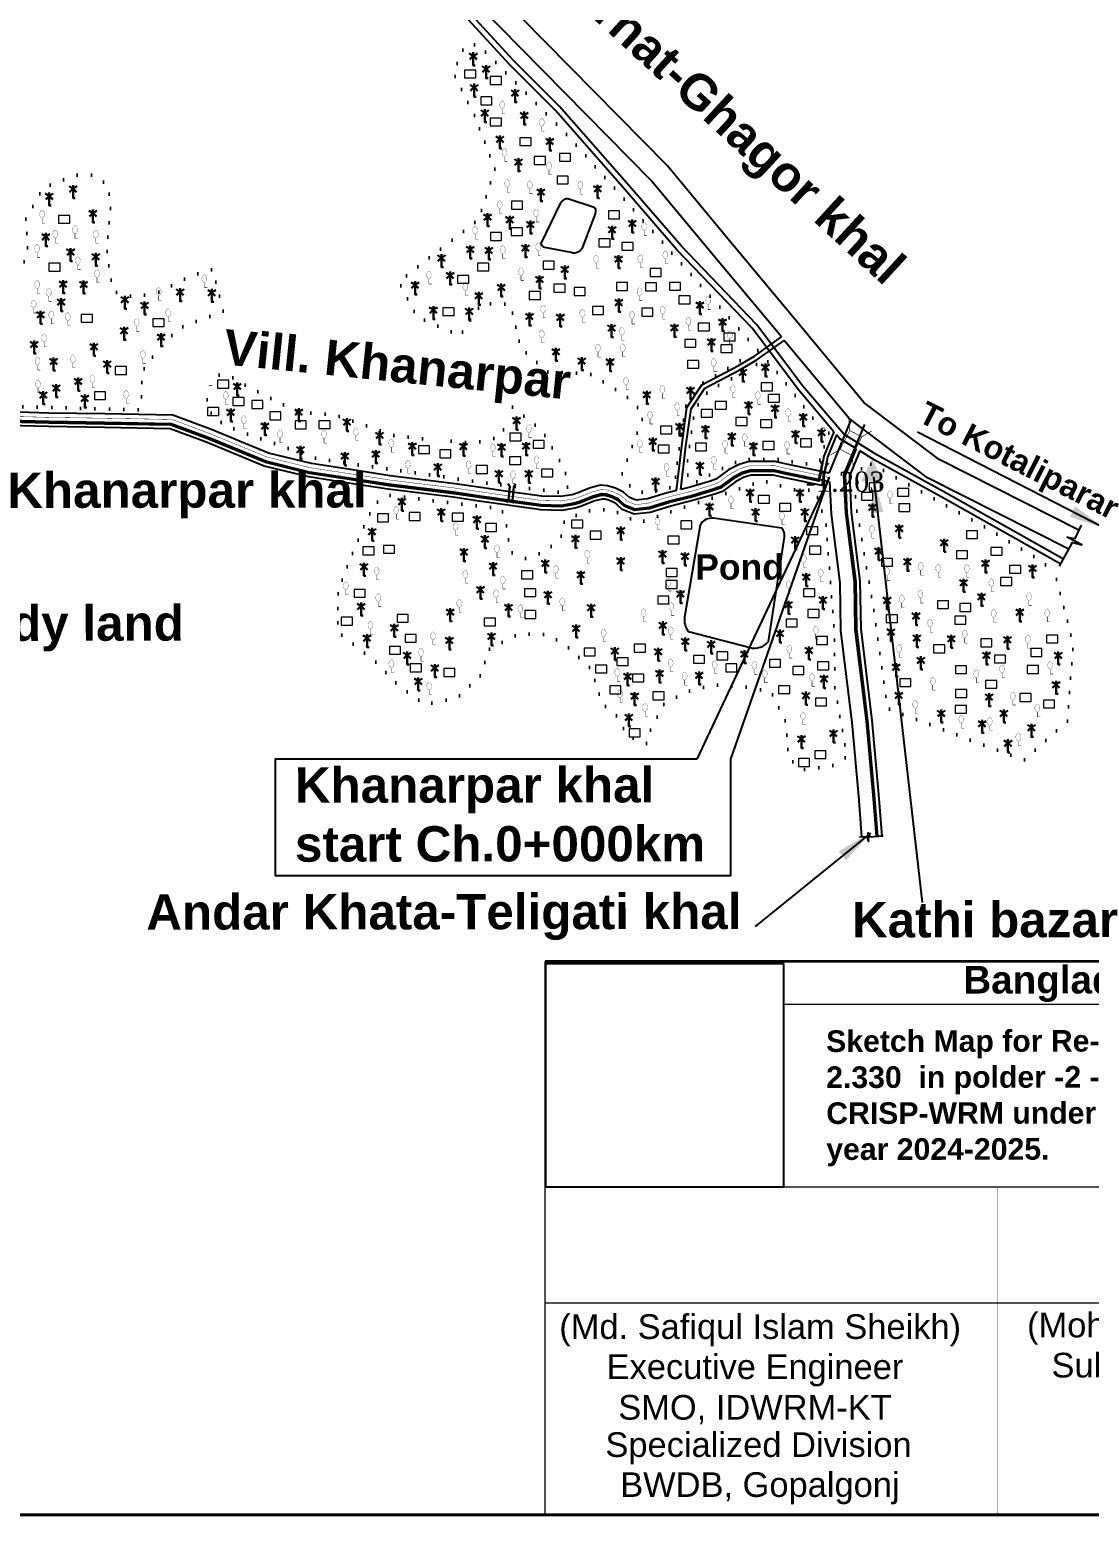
# Model space of a CAD drawing. Header units: millimetres. Extents: x 103 to 32834, y -100302 to -48.
# Drawn here: x 30281 to 31753, y -100302 to -98237 of the extents above; entities that cross this region are included whole.
import ezdxf
from ezdxf.enums import TextEntityAlignment as Align

# ---------------------------------------------------------------- set-up
doc = ezdxf.new("R2010")
doc.units = ezdxf.units.MM
doc.header["$MEASUREMENT"] = 0
for name, pattern in [('ACAD_ISO02W100', [15, 12, -3]), ('CENTERX2', [4, 2.5, -0.5, 0.5, -0.5]), ('DOT2', [0.125, 0, -0.125]), ('PHANTOM2', [1.25, 0.625, -0.125, 0.125, -0.125, 0.125, -0.125])]:
    doc.linetypes.add(name, pattern=pattern)
for name, color, linetype, lineweight in [('Bazar', 97, 'Continuous', 15), ('Bridge or Culvert', 7, 'Continuous', 25), ('Existing Str', 7, 'PHANTOM2', 35), ('existing-profile', 5, 'ACAD_ISO02W100', 25), ('FRAM', 7, 'Continuous', 50), ('HOUSE', 144, 'Continuous', 18), ('OUTLINE', 7, 'Continuous', 15), ('PL', 7, 'Continuous', 15), ('PUCCA ROAD', 1, 'Continuous', 30)]:
    doc.layers.add(name, color=color, linetype=linetype, lineweight=lineweight)
for name, color, linetype in [('boundary', 7, 'Continuous'), ('Home Stead', 151, 'Continuous'), ('Khal', 4, 'Continuous'), ('TEXT', 5, 'Continuous'), ('Trees', 77, 'Continuous')]:
    doc.layers.add(name, color=color, linetype=linetype)
doc.styles.add('AR', font='arial.ttf', dxfattribs={"height": 450})
doc.styles.add('b', font='times.ttf')
doc.styles.get("Standard").update_dxf_attribs({"font": 'arial.ttf'})
doc.styles.add('sum', font='arialbd.ttf')
doc.dimstyles.get("Standard").update_dxf_attribs({"dimtxt": 0.18, "dimasz": 0.18, "dimexe": 0.18, "dimexo": 0.0625, "dimgap": 0.09, "dimtad": 0, "dimtih": 1, "dimtoh": 1, "dimdec": 4, "dimzin": 0, "dimdsep": 46, "dimtxsty": 'Standard', "dimblk": 'DATUMBLANK', "dimcen": 0.09, "dimadec": 0, "dimazin": 0, "dimtfac": 1, "dimtdec": 4, "dimtofl": 0, "dimtmove": 0, "dimatfit": 3, "dimfxl": 1, "dimtolj": 1, "dimtzin": 0, "dimarcsym": 0})
picture_1 = doc.add_image_def('image1.png', size_in_pixel=(204, 192))

# ---------------------------------------------------------------- blocks, each defined once
blk = doc.blocks.new('A$C3E516E70')
at = {"layer": 'Existing Str', "linetype": 'Continuous', "const_width": 1.25}
for points in [[(0.3, 51.6), (19.6, 39.6), (61.5, 39.6), (80.8, 51.6)], [(19.6, 12.6), (19.6, 39.6)], [(61.5, 12.6), (61.5, 39.6)], [(0.3, 0.5), (19.6, 12.6), (61.5, 12.6), (80.8, 0.5)]]:
    blk.add_lwpolyline(points, dxfattribs=at)
blk = doc.blocks.new('A$C7FEE66E4')
at = {"layer": 'Trees', "linetype": 'Continuous', "const_width": 0.000142}
blk.add_lwpolyline([(0, 0.00001, 0.606435), (0, 0.00493, 0.606435)], format="xyb", close=True, dxfattribs=at)
at = {"layer": 'Trees', "linetype": 'Continuous', "const_width": 0.000252}
for points in [[(0, 0.00001), (0, -0.00287)], [(0, -0.00287), (0.00172, -0.00287)]]:
    blk.add_lwpolyline(points, dxfattribs=at)
blk = doc.blocks.new('A$C01DB3217')
at = {"layer": 'Trees', "color": 1, "lineweight": 30}
blk.add_lwpolyline([(0, 0.0028), (0, -0.0071), (0.0015, -0.0071)], dxfattribs=at)
for centre, start, end in [((-0.012, -0.0154), 41.2491, 62.6782), ((0.012, -0.0154), 117.3218, 138.7509)]:
    blk.add_arc(centre, 0.0195, start, end, dxfattribs=at)
blk = doc.blocks.new('A$C3B865840')
at = {"layer": 'Bridge or Culvert', "color": 7, "linetype": 'Continuous', "lineweight": 30}
for points in [[(0, 43.6), (13.8, 33.1), (91.3, 33.3), (105, 44.2)], [(0.2, 0), (13.9, 10.6), (91.4, 10.9), (105.2, 0.2)]]:
    blk.add_lwpolyline(points, dxfattribs=at)
blk = doc.blocks.new('_DatumBlank')
at = {"color": 0, "linetype": 'ByBlock', "lineweight": -2}
for p, q in [((0, 0.577), (-1, 0)), ((0, -0.577), (0, 0.577)), ((-1, 0), (0, -0.577))]:
    blk.add_line(p, q, dxfattribs=at)

msp = doc.modelspace()

# ---------------------------------------------------------------- hatches: boundary and pattern name
at = {"layer": 'Bazar'}
msp.add_hatch(color=256, dxfattribs=at).paths.add_polyline_path([(31451.2, -98833.4), (31435.7, -98864), (31466.7, -98864)])

# ---------------------------------------------------------------- linework, layer by layer
at = {"layer": 'boundary', "color": 0, "const_width": 4.28}
msp.add_lwpolyline([(28148.8, -96961.5), (32831.6, -96961.5), (32831.6, -100299.5), (28148.8, -100299.5), (28148.8, -96961.5)], dxfattribs=at)
at = {"layer": 'FRAM', "linetype": 'Continuous', "const_width": 4.1}
msp.add_lwpolyline([(30996.8, -99530.8), (32831.6, -99530.8), (32831.6, -99530.8)], dxfattribs=at)
at = {"layer": 'Home Stead', "color": 7, "linetype": 'DOT2', "lineweight": 50, "ltscale": 159.474072, "flags": 128}
for points in [[(31292.4, -98682.3), (31204, -98581.8), (31028.8, -98384.4), (30903.7, -98257), (30885.1, -98259.9), (30869.4, -98296.9), (30900.1, -98358.4), (30927.4, -98430.5), (30904.9, -98500.3), (30794, -98586.9), (30819.1, -98635.7), (30879.2, -98662.1), (30908.9, -98617.2), (30949.2, -98618.5), (30963, -98678.6), (31000, -98712.2), (31059.4, -98714.9), (31093.1, -98735.3), (31118.9, -98753.1), (31134, -98772.3), (31104.1, -98853.8), (31118.1, -98875.2), (31139.8, -98881.4), (31163.3, -98873.4), (31176, -98872.6), (31184.4, -98811.4), (31192, -98760.3), (31213, -98729.7)], [(31391.1, -98797), (31378.5, -98834.8), (31371.4, -98840.1), (31350.8, -98839.7), (31326.2, -98833.8), (31270.2, -98834), (31246.2, -98844.9), (31207, -98865.4), (31196.2, -98863.9), (31194, -98841.8), (31201.4, -98788.4), (31204.9, -98764.2), (31223.8, -98738.5), (31263.8, -98717.3), (31291.8, -98701), (31302.6, -98693.9), (31321.3, -98715.2), (31369.4, -98777.2)]]:
    msp.add_lwpolyline(points, close=True, dxfattribs=at)
for points in [[(30550.2, -98628), (30489.8, -98651), (30462.7, -98676.8), (30437.6, -98711.4), (30436.9, -98744.6), (30434, -98764.9), (30240.3, -98759.9), (30172.3, -98748.3), (30080, -98730.9), (30034.1, -98722.2), (30001.2, -98704.1), (29963.5, -98691.1), (29920, -98672.2), (29913.7, -98644.2), (29930.9, -98635.4), (29967.7, -98642.5), (29995.8, -98653.4), (30020.5, -98649.2), (30025.1, -98627.9), (30037.7, -98573.9), (30045.7, -98560), (30072, -98553.3), (30123.2, -98547.5), (30165, -98549.2), (30180.1, -98562.1), (30183.5, -98586), (30174.7, -98625.4), (30168.8, -98653.4), (30177.6, -98681.5), (30194.4, -98705.7), (30213.2, -98691.1), (30225, -98671.8), (30254.7, -98605.3), (30278.8, -98546.9), (30276.2, -98499.5), (30299.9, -98456.4), (30345.1, -98439), (30371.4, -98439), (30390.9, -98453.8), (30393.6, -98485.9), (30388.3, -98539.5), (30393, -98580), (30399.4, -98601.1), (30426.7, -98608.5), (30460.4, -98601.6), (30505.2, -98579), (30535.6, -98569.8), (30550.2, -98628)], [(30952, -98761), (30992.9, -98793.9), (31018.8, -98837.8), (31029.9, -98863.4), (31026.9, -98880.4), (30908.7, -98865.6), (30681.7, -98833), (30567, -98792.5), (30536.5, -98776.7), (30526.8, -98754.7), (30532.5, -98731.2), (30541.7, -98716.6), (30556.3, -98716.3), (30588.1, -98734.9), (30653.3, -98767.8), (30706.1, -98772.1), (30788.1, -98801), (30846.7, -98807.1), (30898.5, -98810.9), (30934.1, -98802.9), (30942.1, -98787.2), (30952, -98761)], [(31707.1, -99000.4), (31730.4, -99090), (31722.3, -99197.4), (31662.3, -99251.2), (31587, -99223.4), (31472.3, -99179.5), (31453.5, -99042.5), (31427.5, -98890.4), (31432.8, -98855.9), (31439.9, -98837.1), (31453.6, -98841.8), (31608.2, -98927.9), (31688.9, -98976.5), (31707.1, -99000.4)], [(31399.5, -99151.1), (31416.3, -99246.8), (31395.2, -99259.8), (31353.8, -99264.6), (31335, -99248.8), (31331.1, -99198.3), (31310.9, -99156.4), (31278.7, -99150.2), (31231, -99146.8), (31191.1, -99157.4), (31161.7, -99174.2), (31138.6, -99219.4), (31137.7, -99228.5), (31111.7, -99217.5), (31096.8, -99190.1), (31075.6, -99172.3), (31061.6, -99125.2), (31025.6, -99091.9), (31000.2, -99076.8), (30959.7, -99076.2), (30917.9, -99098.5), (30908.3, -99133), (30875, -99165), (30830.2, -99174.1), (30792.7, -99146.9), (30761.3, -99114.9), (30709.1, -99073.1), (30709.7, -99016.2), (30725.5, -98973.9), (30743.6, -98931), (30759.9, -98895.4), (30780.6, -98883.7), (30936.6, -98902.5), (30942.7, -98918.7), (30948.1, -98961.9), (30970.4, -98971.4), (31000.3, -98960.3), (31020, -98939.5), (31023.7, -98918.7), (31053.6, -98905.4), (31088.9, -98902.8), (31127.4, -98921.9), (31178.4, -98904.2), (31260.6, -98876.9), (31300.3, -98863.3), (31348.7, -98877.3), (31372.2, -98876.1), (31387.1, -98924.4), (31398.7, -99075), (31399.5, -99151.1)]]:
    msp.add_lwpolyline(points, dxfattribs=at)
at = {"layer": 'HOUSE'}
for points in [[(30885.3, -98303.8), (30900.8, -98303.8), (30900.8, -98292.9), (30885.3, -98292.9), (30885.3, -98303.8)], [(30921, -98312.9), (30936.6, -98312.9), (30936.6, -98302), (30921, -98302), (30921, -98312.9)], [(30907.7, -98341), (30923.2, -98341), (30923.2, -98330.1), (30907.7, -98330.1), (30907.7, -98341)], [(30921, -98370.5), (30936.6, -98370.5), (30936.6, -98359.7), (30921, -98359.7), (30921, -98370.5)], [(30962.1, -98397.7), (30977.6, -98397.7), (30977.6, -98386.8), (30962.1, -98386.8), (30962.1, -98397.7)], [(30982.1, -98423.9), (30997.6, -98423.9), (30997.6, -98413), (30982.1, -98413), (30982.1, -98423.9)], [(31016.9, -98419.6), (31032.4, -98419.6), (31032.4, -98408.7), (31016.9, -98408.7), (31016.9, -98419.6)], [(31013.6, -98451.1), (31029.1, -98451.1), (31029.1, -98440.2), (31013.6, -98440.2), (31013.6, -98451.1)], [(30950.4, -98485.9), (30965.9, -98485.9), (30965.9, -98475.1), (30950.4, -98475.1), (30950.4, -98485.9)], [(30321.5, -98505.6), (30337, -98505.6), (30337, -98494.7), (30321.5, -98494.7), (30321.5, -98505.6)], [(31084.9, -98499.5), (31100.4, -98499.5), (31100.4, -98488.6), (31084.9, -98488.6), (31084.9, -98499.5)], [(30921.1, -98529.5), (30936.7, -98529.5), (30936.7, -98518.7), (30921.1, -98518.7), (30921.1, -98529.5)], [(30950, -98522.7), (30965.5, -98522.7), (30965.5, -98511.9), (30950, -98511.9), (30950, -98522.7)], [(31071.7, -98538.4), (31087.2, -98538.4), (31087.2, -98527.5), (31071.7, -98527.5), (31071.7, -98538.4)], [(31103.8, -98543.1), (31119.4, -98543.1), (31119.4, -98532.3), (31103.8, -98532.3), (31103.8, -98543.1)], [(30308, -98572), (30323.6, -98572), (30323.6, -98561.2), (30308, -98561.2), (30308, -98572)], [(30903.4, -98571.9), (30918.9, -98571.9), (30918.9, -98561), (30903.4, -98561), (30903.4, -98571.9)], [(30994.2, -98569.3), (31009.7, -98569.3), (31009.7, -98558.4), (30994.2, -98558.4), (30994.2, -98569.3)], [(31142.8, -98579.5), (31158.3, -98579.5), (31158.3, -98568.6), (31142.8, -98568.6), (31142.8, -98579.5)], [(30875.6, -98589.1), (30891.1, -98589.1), (30891.1, -98578.2), (30875.6, -98578.2), (30875.6, -98589.1)], [(31009.2, -98601.2), (31024.7, -98601.2), (31024.7, -98590.4), (31009.2, -98590.4), (31009.2, -98601.2)], [(31096.1, -98598.9), (31111.6, -98598.9), (31111.6, -98588), (31096.1, -98588), (31096.1, -98598.9)], [(31136.4, -98599.5), (31151.9, -98599.5), (31151.9, -98588.6), (31136.4, -98588.6), (31136.4, -98599.5)], [(31169.6, -98598.8), (31185.1, -98598.8), (31185.1, -98587.9), (31169.6, -98587.9), (31169.6, -98598.8)], [(30975, -98611.4), (30990.5, -98611.4), (30990.5, -98600.6), (30975, -98600.6), (30975, -98611.4)], [(31037.3, -98605.8), (31052.8, -98605.8), (31052.8, -98594.9), (31037.3, -98594.9), (31037.3, -98605.8)], [(31182.8, -98617.4), (31198.3, -98617.4), (31198.3, -98606.5), (31182.8, -98606.5), (31182.8, -98617.4)], [(30855.1, -98633.8), (30870.6, -98633.8), (30870.6, -98623), (30855.1, -98623), (30855.1, -98633.8)], [(31062.7, -98632.3), (31078.2, -98632.3), (31078.2, -98621.5), (31062.7, -98621.5), (31062.7, -98632.3)], [(31131.3, -98634.6), (31146.8, -98634.6), (31146.8, -98623.8), (31131.3, -98623.8), (31131.3, -98634.6)], [(30353, -98643.2), (30368.6, -98643.2), (30368.6, -98632.3), (30353, -98632.3), (30353, -98643.2)], [(30452.4, -98649.2), (30467.9, -98649.2), (30467.9, -98638.3), (30452.4, -98638.3), (30452.4, -98649.2)], [(31209.8, -98655.3), (31225.4, -98655.3), (31225.4, -98644.4), (31209.8, -98644.4), (31209.8, -98655.3)], [(31190.9, -98678), (31206.4, -98678), (31206.4, -98667.1), (31190.9, -98667.1), (31190.9, -98678)], [(31245.4, -98669.2), (31260.9, -98669.2), (31260.9, -98658.3), (31245.4, -98658.3), (31245.4, -98669.2)], [(31241.3, -98685.4), (31256.9, -98685.4), (31256.9, -98674.5), (31241.3, -98674.5), (31241.3, -98685.4)], [(30400, -98715.6), (30415.6, -98715.6), (30415.6, -98704.8), (30400, -98704.8), (30400, -98715.6)], [(31194.9, -98707), (31210.5, -98707), (31210.5, -98696.2), (31194.9, -98696.2), (31194.9, -98707)], [(30542.4, -98734.5), (30557.9, -98734.5), (30557.9, -98723.7), (30542.4, -98723.7), (30542.4, -98734.5)], [(31297.2, -98738.3), (31312.7, -98738.3), (31312.7, -98727.4), (31297.2, -98727.4), (31297.2, -98738.3)], [(30371.2, -98750.5), (30386.7, -98750.5), (30386.7, -98739.6), (30371.2, -98739.6), (30371.2, -98750.5)], [(30563.6, -98758.6), (30579.1, -98758.6), (30579.1, -98747.8), (30563.6, -98747.8), (30563.6, -98758.6)], [(30589.7, -98762.9), (30605.2, -98762.9), (30605.2, -98752), (30589.7, -98752), (30589.7, -98762.9)], [(31233.2, -98764), (31248.8, -98764), (31248.8, -98753.2), (31233.2, -98753.2), (31233.2, -98764)], [(31307, -98754.2), (31322.6, -98754.2), (31322.6, -98743.3), (31307, -98743.3), (31307, -98754.2)], [(30528.4, -98772.6), (30543.9, -98772.6), (30543.9, -98761.8), (30528.4, -98761.8), (30528.4, -98772.6)], [(30614.8, -98778.5), (30630.3, -98778.5), (30630.3, -98767.6), (30614.8, -98767.6), (30614.8, -98778.5)], [(31213.9, -98775.2), (31229.5, -98775.2), (31229.5, -98764.3), (31213.9, -98764.3), (31213.9, -98775.2)], [(31262, -98786.4), (31277.5, -98786.4), (31277.5, -98775.5), (31262, -98775.5), (31262, -98786.4)], [(30650, -98791.2), (30665.5, -98791.2), (30665.5, -98780.3), (30650, -98780.3), (30650, -98791.2)], [(30682.9, -98790.9), (30698.4, -98790.9), (30698.4, -98780), (30682.9, -98780), (30682.9, -98790.9)], [(31157.4, -98798.2), (31172.9, -98798.2), (31172.9, -98787.3), (31157.4, -98787.3), (31157.4, -98798.2)], [(31296.2, -98789.4), (31311.7, -98789.4), (31311.7, -98778.5), (31296.2, -98778.5), (31296.2, -98789.4)], [(30821.2, -98825.5), (30836.7, -98825.5), (30836.7, -98814.6), (30821.2, -98814.6), (30821.2, -98825.5)], [(30948.1, -98808.1), (30963.7, -98808.1), (30963.7, -98797.3), (30948.1, -98797.3), (30948.1, -98808.1)], [(30980.4, -98818.2), (30995.9, -98818.2), (30995.9, -98807.4), (30980.4, -98807.4), (30980.4, -98818.2)], [(31154, -98824.6), (31169.5, -98824.6), (31169.5, -98813.7), (31154, -98813.7), (31154, -98824.6)], [(31205.8, -98821.9), (31221.3, -98821.9), (31221.3, -98811), (31205.8, -98811), (31205.8, -98821.9)], [(31299.6, -98819.8), (31315.1, -98819.8), (31315.1, -98809), (31299.6, -98809), (31299.6, -98819.8)], [(31351.7, -98816.1), (31367.2, -98816.1), (31367.2, -98805.3), (31351.7, -98805.3), (31351.7, -98816.1)], [(30850.9, -98831.4), (30866.4, -98831.4), (30866.4, -98820.5), (30850.9, -98820.5), (30850.9, -98831.4)], [(30947.8, -98840.7), (30963.3, -98840.7), (30963.3, -98829.9), (30947.8, -98829.9), (30947.8, -98840.7)], [(30901.4, -98853.2), (30916.9, -98853.2), (30916.9, -98842.3), (30901.4, -98842.3), (30901.4, -98853.2)], [(30992.2, -98858), (31007.7, -98858), (31007.7, -98847.1), (30992.2, -98847.1), (30992.2, -98858)], [(31436.4, -98890.5), (31452, -98890.5), (31452, -98879.6), (31436.4, -98879.6), (31436.4, -98890.5)], [(31447.1, -98877.2), (31462.7, -98877.2), (31462.7, -98866.4), (31447.1, -98866.4), (31447.1, -98877.2)], [(31486.6, -98884.9), (31502.1, -98884.9), (31502.1, -98874), (31486.6, -98874), (31486.6, -98884.9)], [(31293, -98894.6), (31308.6, -98894.6), (31308.6, -98883.7), (31293, -98883.7), (31293, -98894.6)], [(31322.7, -98905.6), (31338.2, -98905.6), (31338.2, -98894.8), (31322.7, -98894.8), (31322.7, -98905.6)], [(31488.2, -98906.1), (31503.7, -98906.1), (31503.7, -98895.2), (31488.2, -98895.2), (31488.2, -98906.1)], [(30764.2, -98920.3), (30779.7, -98920.3), (30779.7, -98909.4), (30764.2, -98909.4), (30764.2, -98920.3)], [(30808.3, -98918.3), (30823.8, -98918.3), (30823.8, -98907.5), (30808.3, -98907.5), (30808.3, -98918.3)], [(30868.2, -98919.3), (30883.7, -98919.3), (30883.7, -98908.5), (30868.2, -98908.5), (30868.2, -98919.3)], [(31033.9, -98928.9), (31049.4, -98928.9), (31049.4, -98918), (31033.9, -98918), (31033.9, -98928.9)], [(31185.5, -98930), (31201, -98930), (31201, -98919.1), (31185.5, -98919.1), (31185.5, -98930)], [(30914.3, -98933.7), (30929.8, -98933.7), (30929.8, -98922.8), (30914.3, -98922.8), (30914.3, -98933.7)], [(31059.5, -98944.3), (31075.1, -98944.3), (31075.1, -98933.4), (31059.5, -98933.4), (31059.5, -98944.3)], [(31167.6, -98951), (31183.1, -98951), (31183.1, -98940.1), (31167.6, -98940.1), (31167.6, -98951)], [(31360.2, -98938.2), (31375.7, -98938.2), (31375.7, -98927.3), (31360.2, -98927.3), (31360.2, -98938.2)], [(31582, -98943.7), (31597.6, -98943.7), (31597.6, -98932.8), (31582, -98932.8), (31582, -98943.7)], [(30744.1, -98966), (30759.7, -98966), (30759.7, -98955.1), (30744.1, -98955.1), (30744.1, -98966)], [(30772.5, -98964), (30788.1, -98964), (30788.1, -98953.1), (30772.5, -98953.1), (30772.5, -98964)], [(31364.4, -98965.3), (31380, -98965.3), (31380, -98954.4), (31364.4, -98954.4), (31364.4, -98965.3)], [(31568.2, -98971.3), (31583.7, -98971.3), (31583.7, -98960.5), (31568.2, -98960.5), (31568.2, -98971.3)], [(31616.2, -98966.7), (31631.8, -98966.7), (31631.8, -98955.9), (31616.2, -98955.9), (31616.2, -98966.7)], [(31464, -98982.1), (31479.6, -98982.1), (31479.6, -98971.2), (31464, -98971.2), (31464, -98982.1)], [(31642, -98991.8), (31657.5, -98991.8), (31657.5, -98981), (31642, -98981), (31642, -98991.8)], [(30964.5, -98999.4), (30980.1, -98999.4), (30980.1, -98988.6), (30964.5, -98988.6), (30964.5, -98999.4)], [(31164.7, -99012.9), (31180.3, -99012.9), (31180.3, -99002), (31164.7, -99002), (31164.7, -99012.9)], [(31165.1, -98996.1), (31180.6, -98996.1), (31180.6, -98985.3), (31165.1, -98985.3), (31165.1, -98996.1)], [(31629.5, -99008.6), (31645, -99008.6), (31645, -98997.8), (31629.5, -98997.8), (31629.5, -99008.6)], [(30731.8, -99025.1), (30747.3, -99025.1), (30747.3, -99014.2), (30731.8, -99014.2), (30731.8, -99025.1)], [(30968.5, -99024.2), (30984, -99024.2), (30984, -99013.4), (30968.5, -99013.4), (30968.5, -99024.2)], [(31153.4, -99034.5), (31169, -99034.5), (31169, -99023.7), (31153.4, -99023.7), (31153.4, -99034.5)], [(31355.9, -99024.3), (31371.4, -99024.3), (31371.4, -99013.5), (31355.9, -99013.5), (31355.9, -99024.3)], [(30968.9, -99054.6), (30984.4, -99054.6), (30984.4, -99043.7), (30968.9, -99043.7), (30968.9, -99054.6)], [(31361.9, -99053.1), (31377.5, -99053.1), (31377.5, -99042.3), (31361.9, -99042.3), (31361.9, -99053.1)], [(31541.7, -99040.7), (31557.2, -99040.7), (31557.2, -99029.9), (31541.7, -99029.9), (31541.7, -99040.7)], [(31572.9, -99044.7), (31588.4, -99044.7), (31588.4, -99033.8), (31572.9, -99033.8), (31572.9, -99044.7)], [(30714, -99063.8), (30729.5, -99063.8), (30729.5, -99052.9), (30714, -99052.9), (30714, -99063.8)], [(30791.5, -99059.7), (30807, -99059.7), (30807, -99048.9), (30791.5, -99048.9), (30791.5, -99059.7)], [(30912.6, -99065), (30928.2, -99065), (30928.2, -99054.2), (30912.6, -99054.2), (30912.6, -99065)], [(31331.7, -99066.3), (31347.2, -99066.3), (31347.2, -99055.4), (31331.7, -99055.4), (31331.7, -99066.3)], [(31470.7, -99060.3), (31486.3, -99060.3), (31486.3, -99049.4), (31470.7, -99049.4), (31470.7, -99060.3)], [(31565.8, -99062.4), (31581.4, -99062.4), (31581.4, -99051.6), (31565.8, -99051.6), (31565.8, -99062.4)], [(30802.7, -99087.6), (30818.2, -99087.6), (30818.2, -99076.7), (30802.7, -99076.7), (30802.7, -99087.6)], [(31373.7, -99090.6), (31389.2, -99090.6), (31389.2, -99079.8), (31373.7, -99079.8), (31373.7, -99090.6)], [(31602, -99094), (31617.6, -99094), (31617.6, -99083.1), (31602, -99083.1), (31602, -99094)], [(31693.5, -99088.6), (31709, -99088.6), (31709, -99077.7), (31693.5, -99077.7), (31693.5, -99088.6)], [(30780.9, -99104.3), (30796.4, -99104.3), (30796.4, -99093.4), (30780.9, -99093.4), (30780.9, -99104.3)], [(31051.2, -99106.7), (31066.7, -99106.7), (31066.7, -99095.9), (31051.2, -99095.9), (31051.2, -99106.7)], [(31120.9, -99101.3), (31136.4, -99101.3), (31136.4, -99090.5), (31120.9, -99090.5), (31120.9, -99101.3)], [(31203.1, -99116.9), (31218.6, -99116.9), (31218.6, -99106), (31203.1, -99106), (31203.1, -99116.9)], [(31235.5, -99111.9), (31251, -99111.9), (31251, -99101), (31235.5, -99101), (31235.5, -99111.9)], [(31536.5, -99102.2), (31552, -99102.2), (31552, -99091.3), (31536.5, -99091.3), (31536.5, -99102.2)], [(31620.9, -99116.3), (31636.4, -99116.3), (31636.4, -99105.5), (31620.9, -99105.5), (31620.9, -99116.3)], [(31671.4, -99107.2), (31686.9, -99107.2), (31686.9, -99096.3), (31671.4, -99096.3), (31671.4, -99107.2)], [(30809.9, -99128.7), (30825.4, -99128.7), (30825.4, -99117.8), (30809.9, -99117.8), (30809.9, -99128.7)], [(30856.4, -99135), (30871.9, -99135), (30871.9, -99124.1), (30856.4, -99124.1), (30856.4, -99135)], [(31067, -99130.2), (31082.6, -99130.2), (31082.6, -99119.4), (31067, -99119.4), (31067, -99130.2)], [(31096.8, -99120), (31112.3, -99120), (31112.3, -99109.2), (31096.8, -99109.2), (31096.8, -99120)], [(31248, -99128.6), (31263.5, -99128.6), (31263.5, -99117.8), (31248, -99117.8), (31248, -99128.6)], [(31308.5, -99122.2), (31324, -99122.2), (31324, -99111.4), (31308.5, -99111.4), (31308.5, -99122.2)], [(31340.9, -99132.2), (31356.4, -99132.2), (31356.4, -99121.3), (31340.9, -99121.3), (31340.9, -99132.2)], [(31375.5, -99125.9), (31391, -99125.9), (31391, -99115), (31375.5, -99115), (31375.5, -99125.9)], [(31566.7, -99131.2), (31582.2, -99131.2), (31582.2, -99120.4), (31566.7, -99120.4), (31566.7, -99131.2)], [(31666.5, -99131), (31682, -99131), (31682, -99120.1), (31666.5, -99120.1), (31666.5, -99131)], [(31118.6, -99142.7), (31134.1, -99142.7), (31134.1, -99131.8), (31118.6, -99131.8), (31118.6, -99142.7)], [(31321.3, -99158.9), (31336.8, -99158.9), (31336.8, -99148), (31321.3, -99148), (31321.3, -99158.9)], [(31489.4, -99149.3), (31504.9, -99149.3), (31504.9, -99138.5), (31489.4, -99138.5), (31489.4, -99149.3)], [(31608.7, -99151.5), (31624.2, -99151.5), (31624.2, -99140.6), (31608.7, -99140.6), (31608.7, -99151.5)], [(31086.9, -99159.1), (31102.4, -99159.1), (31102.4, -99148.2), (31086.9, -99148.2), (31086.9, -99159.1)], [(31146.7, -99167.6), (31162.2, -99167.6), (31162.2, -99156.7), (31146.7, -99156.7), (31146.7, -99167.6)], [(31372.3, -99176), (31387.8, -99176), (31387.8, -99165.2), (31372.3, -99165.2), (31372.3, -99176)], [(31567.1, -99164.3), (31582.6, -99164.3), (31582.6, -99153.4), (31567.1, -99153.4), (31567.1, -99164.3)], [(31656.4, -99169.8), (31671.9, -99169.8), (31671.9, -99158.9), (31656.4, -99158.9), (31656.4, -99169.8)], [(31688.9, -99178.9), (31704.4, -99178.9), (31704.4, -99168), (31688.9, -99168), (31688.9, -99178.9)], [(31566.5, -99186.3), (31582, -99186.3), (31582, -99175.4), (31566.5, -99175.4), (31566.5, -99186.3)], [(31113.8, -99218.8), (31129.3, -99218.8), (31129.3, -99208), (31113.8, -99208), (31113.8, -99218.8)], [(31348.8, -99260), (31364.3, -99260), (31364.3, -99249.2), (31348.8, -99249.2), (31348.8, -99260)], [(31371.6, -99249.3), (31387.1, -99249.3), (31387.1, -99238.5), (31371.6, -99238.5), (31371.6, -99249.3)]]:
    msp.add_lwpolyline(points, dxfattribs=at)
at = {"layer": 'Khal', "lineweight": 25, "ltscale": 0.1}
for points in [[(31738.4, -98932.1), (31544.1, -98833.9), (31439.6, -98754.6), (31350.4, -98646.8), (31244.5, -98519.5), (31166.4, -98425.6), (30896.5, -98151.4), (30774.7, -98023.7), (30673.5, -97956), (30490.8, -97842.3), (30376.2, -97771.1), (30239.6, -97739.5), (29973, -97773.7), (29698.6, -97853.6), (29427.6, -97960.2), (29199.2, -98046.8), (29038, -98142.1), (28941.7, -98177.2), (28741.7, -98188.8), (28557.2, -98181), (28371, -98139.4), (28330.6, -98115.3)], [(31325.4, -98663.6), (31221.4, -98538.7), (31144.1, -98445.7), (30874.9, -98172.3), (30755.2, -98046.8), (30657.2, -97981.2), (30474.9, -97867.8), (30364.6, -97799.2), (30238.1, -97769.9), (29979.2, -97803.2), (29708.3, -97882), (29438.4, -97988.2), (29212.2, -98074), (29050.9, -98169.4), (28947.8, -98206.9), (28741.9, -98218.9), (28553.3, -98210.9), (28359.7, -98167.7), (28315.8, -98141.3)], [(31179.3, -98877), (31186.7, -98814.6), (31193.9, -98761.4), (31214.6, -98730.3), (31265.4, -98703.4), (31288, -98690.4), (31325.4, -98663.6)], [(31185.6, -98875.4), (31192.6, -98815.3), (31199.7, -98763.6), (31218.7, -98734.8), (31268.3, -98708.7), (31291.2, -98695.4), (31329.2, -98668.3)], [(31724.1, -98958.5), (31528.1, -98859.5), (31418.7, -98776.4), (31329.2, -98668.3)], [(31422, -98777.7), (31391.3, -98851.7), (31391.3, -98852.6)], [(31440.5, -98785.4), (31411.5, -98855.2), (31414.1, -98907.8), (31426.4, -99003.5), (31427.3, -99069.7), (31442.8, -99197.1), (31452.2, -99299.6), (31456.6, -99357.2)], [(31392, -98865), (31394.2, -98909.6), (31406.4, -99004.9), (31407.3, -99071.1), (31422.9, -99199.2), (31432.3, -99301.2), (31436.6, -99357.8)], [(31711.5, -98982), (31729.3, -98949), (31742.2, -98952.5), (31722.2, -98941.7), (31733.2, -98943.4), (31741.7, -98925.1)], [(31433.5, -99357.9), (31443.9, -99357.6), (31446.1, -99364.3), (31445.8, -99352.4), (31447.8, -99357.8), (31466.6, -99356.7)]]:
    msp.add_lwpolyline(points, dxfattribs=at)
for points in [[(31066.6, -98492.8), (31049, -98539.1, -0.395298), (31033.3, -98546.5), (30996.9, -98539.4, -0.323234), (30991.5, -98533.6), (31018.5, -98478.3, -0.146904), (31024.2, -98472.2, -0.156287), (31028.6, -98471.2), (31064, -98482.9, -0.367841), (31067.1, -98488.3), (31066.6, -98492.8)], [(31212.4, -98924.9), (31190.8, -99052.9, 0.222693), (31196.3, -99072.8), (31281.6, -99095.1, 0.293319), (31307.1, -99086.8), (31329.4, -98941.5, 0.226879), (31325.7, -98929.2), (31230.7, -98915.5, 0.320232), (31212.4, -98924.9, 1.639013)]]:
    msp.add_lwpolyline(points, format="xyb", dxfattribs=at)
at = {"layer": 'Khal', "color": 7, "linetype": 'CENTERX2', "lineweight": 30, "ltscale": 5, "const_width": 0.577}
msp.add_lwpolyline([(31391.7, -98858.8), (31355.4, -98851), (31330.9, -98846), (31315.9, -98842.4), (31281.1, -98842.6), (31268.7, -98846.2), (31254.8, -98853.4), (31237.1, -98866.5), (31228.7, -98869.4), (31200.1, -98877.9), (31168, -98886), (31140.3, -98894.4), (31122.5, -98896.6), (31111.2, -98891.9), (31102.5, -98884), (31092.6, -98879.1), (31082.8, -98876.1), (31074.7, -98875.6), (31062.1, -98879), (31042.1, -98886.9), (31035.9, -98888.7), (31018.9, -98891.4), (30992.2, -98890.8), (30950.6, -98885), (30907.2, -98878.7), (30871.3, -98873.4), (30781.1, -98862.3), (30726, -98853.6), (30671.3, -98845.3), (30611.2, -98830.5), (30532.7, -98798.3), (30479, -98778.2), (30385.6, -98776.5), (30307.9, -98775.3), (30252, -98773.8)], dxfattribs=at)
at = {"layer": 'Khal', "color": 3, "linetype": 'Continuous'}
for points in [[(31179.3, -98877), (31166.4, -98880.2), (31139.1, -98888.5), (31123.4, -98890.5), (31114.4, -98886.8), (31106, -98879), (31094.9, -98873.5), (31083.8, -98870.2), (31074.1, -98869.6), (31060.2, -98873.3), (31040.1, -98881.2), (31034.6, -98882.8), (31018.5, -98885.4), (30992.6, -98884.9), (30951.4, -98879), (30908, -98872.8), (30872.1, -98867.4), (30781.9, -98856.3), (30726.9, -98847.7), (30672.5, -98839.4), (30613.1, -98824.8), (30534.9, -98792.7), (30480.1, -98772.3), (30385.7, -98770.5), (30308.1, -98769.3), (30252.5, -98767.8)], [(31392, -98865), (31354.2, -98856.9), (31329.6, -98851.9), (31315.2, -98848.4), (31282, -98848.6), (31270.9, -98851.8), (31258, -98858.5), (31239.9, -98871.9), (31230.5, -98875.1), (31201.7, -98883.7), (31169.6, -98891.8), (31141.6, -98900.3), (31121.7, -98902.8), (31107.9, -98897.1), (31099.1, -98889), (31090.4, -98884.7), (31081.7, -98882.1), (31075.4, -98881.7), (31064, -98884.7), (31044, -98892.6), (31037.3, -98894.6), (31019.3, -98897.5), (30991.7, -98896.8), (30949.7, -98890.9), (30906.3, -98884.7), (30870.5, -98879.3), (30780.3, -98868.2), (30725.1, -98859.6), (30670.1, -98851.2), (30609.4, -98836.2), (30530.6, -98803.9), (30477.9, -98784.2), (30385.5, -98782.5), (30307.8, -98781.2), (30251.5, -98779.8)], [(31391.3, -98852.6), (31356.6, -98845.2), (31332.2, -98840.1), (31316.6, -98836.4), (31280.2, -98836.6), (31266.4, -98840.7), (31251.6, -98848.3), (31234.2, -98861.1), (31226.9, -98863.7), (31198.5, -98872.1), (31185.6, -98875.4)]]:
    msp.add_lwpolyline(points, dxfattribs=at)
at = {"layer": 'Khal', "color": 7, "lineweight": 25, "ltscale": 0.1}
msp.add_lwpolyline([(31207.6, -99250), (30622.4, -99250), (30622.4, -99411.7), (31254.8, -99411.7), (31254.8, -99250), (31391.7, -98858.8)], close=True, dxfattribs=at)
at = {"layer": 'PL'}
for p, q in [((30996.7, -99530.8), (30996.7, -100299.5)), ((32831.6, -99590.8), (31328.1, -99590.8)), ((32832.7, -99844.7), (30997.9, -99844.7)), ((32831.6, -100005.5), (30996.8, -100005.5))]:
    msp.add_line(p, q, dxfattribs=at)
at = {"layer": 'PL', "const_width": 0.459}
msp.add_lwpolyline([(31624.8, -99844.7), (31624.8, -100299.1)], dxfattribs=at)
at = {"layer": 'PUCCA ROAD', "lineweight": 25}
for points in [[(31716.8, -98972.1), (31555.1, -98881.2), (31457.9, -98827.2), (31411.7, -98798.8), (31355.1, -98732), (31290.6, -98646.3), (31186, -98537.1), (31114, -98453.7), (31017.2, -98343.5), (30953.2, -98279.5), (30859, -98176.5), (30763.5, -98083), (30683.8, -98022.5), (30541.5, -97944.1), (30435.2, -97868.6), (30364.1, -97818.4), (30282.5, -97787.7), (30193.2, -97784.4)], [(31398.1, -98795.2), (31348.8, -98737), (31284.5, -98651.5), (31180.1, -98542.5), (31108, -98459), (31011.3, -98349), (30947.5, -98285), (30853.3, -98182.1), (30758.3, -98089.1), (30679.4, -98029.2), (30537.3, -97950.9), (30430.5, -97875.1), (30360.3, -97825.5), (30280.9, -97795.6)], [(31401.8, -98799.5), (31389.1, -98830.4), (31381.5, -98869.9), (31352.7, -98863.8), (31328.1, -98858.7), (31314.4, -98855.4), (31283, -98855.6), (31273.5, -98858.4), (31261.7, -98864.5), (31243.2, -98878.2), (31232.7, -98881.8), (31203.5, -98890.5), (31171.5, -98898.5), (31143.1, -98907.2), (31120.8, -98909.9), (31104.1, -98903.1), (31095.1, -98894.8), (31087.8, -98891.2), (31080.5, -98889), (31076.1, -98888.7), (31066.2, -98891.4), (31046.3, -98899.3), (31038.8, -98901.4), (31019.8, -98904.5), (30991.1, -98903.8), (30948.7, -98897.8), (30905.3, -98891.6), (30869.5, -98886.2), (30779.3, -98875.1), (30724, -98866.5), (30668.8, -98858.1), (30607.2, -98842.9), (30528, -98810.4), (30476.5, -98791.2), (30385.3, -98789.5), (30307.7, -98788.2), (30250.9, -98786.8)], [(31398.1, -98795.2), (31384.3, -98829), (31377.6, -98863.9), (31353.7, -98858.9), (31329.2, -98853.8), (31315, -98850.4), (31282.3, -98850.6), (31271.7, -98853.7), (31259, -98860.2), (31240.8, -98873.7), (31231.1, -98877), (31202.2, -98885.6), (31170.2, -98893.7), (31142, -98902.3), (31121.4, -98904.8), (31106.8, -98898.8), (31098, -98890.7), (31089.7, -98886.6), (31081.4, -98884.1), (31075.6, -98883.7), (31064.6, -98886.7), (31044.7, -98894.5), (31037.7, -98896.5), (31019.4, -98899.5), (30991.5, -98898.8), (30949.5, -98892.9), (30906, -98886.6), (30870.2, -98881.3), (30780, -98870.2), (30724.8, -98861.5), (30669.8, -98853.2), (30608.8, -98838.1), (30529.8, -98805.7), (30477.5, -98786.2), (30385.4, -98784.5), (30307.8, -98783.2), (30251.3, -98781.8)], [(31428.8, -98818.7), (31406.4, -98805), (31401.8, -98799.5)], [(31428.8, -98818.7), (31413.5, -98855.5), (31416.1, -98907.7), (31428.4, -99003.4), (31429.3, -99069.6), (31444.8, -99196.9), (31454.2, -99299.4), (31458.6, -99357.1)], [(31434, -98821.9), (31419.6, -98856.6), (31422.1, -98907.1), (31434.3, -99002.9), (31435.3, -99069.2), (31450.7, -99196.2), (31460.2, -99298.9), (31464.6, -99356.8)], [(31713, -98979.2), (31551.2, -98888.2), (31453.9, -98834.1), (31434, -98821.9)]]:
    msp.add_lwpolyline(points, dxfattribs=at)

# ---------------------------------------------------------------- block references
at = {"layer": 'Khal', "lineweight": 25, "ltscale": 0.1}
for name, p, xscale, yscale, zscale, rotation in [('A$C3E516E70', (31425.1, -98844.6), 0.6999999999986354, 0.7000000000007276, 0.7, 62.79949801991464), ('A$C3B865840', (31384.9, -98864.7), 0.2499999999970924, 0.2499999999999994, 0.25, 77.62848789466918), ('A$C3B865840', (30954.3, -98894.5), 0.2499999999970745, 0.25, 0.25, 85.0976736035552)]:
    msp.add_blockref(name, p, dxfattribs=dict(at, xscale=xscale, yscale=yscale, zscale=zscale, rotation=rotation))
at = {"layer": 'Trees', "ltscale": 0.1, "xscale": 1832.773990799546, "yscale": 1832.773990799544, "zscale": 1832.773990799536}
for p in [(30897.4, -98273.4), (30915.1, -98291.2), (30898.5, -98316.9), (30955.4, -98324.5), (30913.3, -98352.3), (30968.1, -98355.6), (30934.4, -98388.7), (31003.5, -98391.8), (30960, -98420.4), (30308.6, -98468), (30341.6, -98457.8), (30991.2, -98462.2), (31070, -98457.6), (30369.1, -98491.8), (30917.1, -98496.9), (30947.9, -98500.5), (30976.7, -98507.1), (31118.1, -98505.7), (30303.7, -98524.3), (31090.1, -98514.3), (30338.3, -98545.4), (30373.2, -98551.9), (30853.1, -98553.6), (30893.2, -98541.8), (30918.8, -98542.9), (30969.8, -98539.8), (31024.3, -98569.4), (31099, -98555.2), (30327.7, -98589.9), (30356.3, -98590.4), (30816.5, -98591.4), (30865.2, -98577.9), (30936.1, -98594.6), (30989.4, -98583.5), (30325.1, -98614.7), (30413.5, -98611.4), (30490.2, -98600.9), (30534.2, -98602), (30905, -98606.1), (31099.3, -98615.5), (30296.5, -98632.3), (30440.9, -98619.3), (30841.9, -98626), (30891.7, -98627.7), (30975.3, -98634.9), (31018.2, -98636.1), (31212, -98619.1), (30412.4, -98654.6), (31089.4, -98650.9), (31176.6, -98650.6), (31243.5, -98642.7), (30287.5, -98673.7), (30370.6, -98676.7), (30463.9, -98663.6), (31227.9, -98670.4), (30314.6, -98697.3), (31012, -98683.9), (31048, -98696.8), (31087.2, -98698), (30389, -98700.8), (31271.6, -98712.5), (31302.9, -98705.5), (30318.3, -98734.3), (30348.8, -98725.2), (30569.6, -98732.1), (31198.9, -98737.4), (30300.3, -98744), (30357.8, -98748.6), (31138.3, -98743.7), (31279.6, -98757.8), (30560.5, -98768), (30655.1, -98767.7), (30721.9, -98781.4), (30957.5, -98779.4), (31316.3, -98762.6), (31355.5, -98774.7), (30608.1, -98787.2), (30767.2, -98799.8), (31183.9, -98787.8), (31219.6, -98791.3), (31256.3, -98801.5), (31344.7, -98798), (31381, -98796.1), (30657.4, -98819.9), (30812.7, -98814.9), (30883.6, -98815.5), (30936.7, -98816.4), (30970.6, -98814.9), (31146.6, -98808.5), (31286.3, -98814.9), (30719, -98828.9), (30761.9, -98826), (31212, -98842), (30848, -98843.8), (30932.9, -98853.1), (30974.4, -98853.1), (31150.4, -98864), (31281.6, -98879.5), (31350.8, -98879.8), (30798.3, -98892), (31225.4, -98899), (31451.5, -98900.2), (30852.8, -98906.4), (30902.5, -98916.9), (31289.3, -98906.4), (31357.6, -98906.4), (30756.8, -98933.7), (30913.5, -98943.9), (31039.2, -98943.7), (31102, -98932.2), (31344.2, -98945.2), (31488.7, -98929.4), (30884.4, -98962.1), (31160.1, -98964.7), (31460.1, -98960.6), (31551.2, -98948.9), (30745.4, -98982.3), (30924.9, -98981.6), (30997.3, -98977.8), (31102, -98974.5), (31191.3, -98968.1), (31500.1, -98975.5), (31608.4, -98977.8), (31674, -98984.9), (31046.5, -98993.7), (31359.7, -98996.9), (31578.1, -99004.7), (30907.2, -99014.2), (31001, -99021.3), (31184.9, -99020.2), (31382.9, -99028.6), (31471.8, -99029.2), (31602.9, -99024.2), (30741.6, -99037.6), (30865.3, -99045.5), (30946.3, -99039), (31061, -99039.4), (31334.9, -99035.2), (31656.2, -99045.6), (30787.7, -99067.3), (31040.1, -99068), (31160.5, -99063.7), (31512.1, -99050.8), (30749.8, -99081.6), (30864.1, -99084.9), (30922.6, -99079.1), (31191.7, -99086.3), (31227.5, -99090.1), (31323.1, -99075), (31477.3, -99073.2), (31513.2, -99081.4), (31561, -99082.6), (31639.1, -99083.7), (30805.6, -99105.5), (31093.9, -99099.5), (31154.1, -99100.4), (31273.9, -99103.8), (31363.4, -99098.5), (31609.8, -99105.5), (31709.6, -99105.6), (30843.8, -99123.1), (31156, -99130.7), (31484.4, -99122), (31518.8, -99112.3), (30821, -99141.6), (31111.6, -99134.7), (31210.8, -99133.3), (31384.3, -99138.2), (31706.5, -99146.5), (31121.4, -99162.2), (31359.2, -99161.4), (31488.1, -99161.3), (31613.6, -99163.5), (31113.2, -99191.6), (31547.1, -99186), (31634, -99186), (31397.4, -99213.8), (31603.8, -99200.6), (31672.4, -99206), (31352.9, -99221.7), (31639.8, -99227.6)]:
    msp.add_blockref('A$C01DB3217', p, dxfattribs=at)
at = {"layer": 'Trees', "linetype": 'DOT2', "ltscale": 0.2, "xscale": 2324.169843336165, "yscale": 2324.169843336165, "zscale": 2324.169843336164}
for p in [(30937.6, -98346.9), (30992.5, -98371.2), (30940.7, -98413), (31002.5, -98431.7), (30944.5, -98455.9), (30975.7, -98457.9), (31046.1, -98458.5), (30298.6, -98498.8), (30933.9, -98485.5), (30984.7, -98497.2), (31134.7, -98515.8), (30317.1, -98526.5), (30344.3, -98520.2), (30373.2, -98526.5), (30900, -98521), (30291.7, -98546.3), (30938.2, -98548.3), (30987.4, -98544.4), (31129.4, -98560.9), (31164.1, -98555.4), (30348.3, -98563.5), (30374.9, -98581.4), (30963.6, -98578.7), (31068, -98561.3), (30291.7, -98596.5), (30524, -98588.5), (30835.7, -98583.4), (30886.4, -98599.4), (30307.9, -98607.5), (30460.5, -98606.4), (31128.2, -98606.5), (31223.4, -98619), (30287.1, -98623.7), (30311.4, -98638.7), (30334.5, -98641), (30473.8, -98635.8), (30994.4, -98630.5), (31048.6, -98636.4), (31117.7, -98638.9), (31160.2, -98632.2), (30429.8, -98649.1), (31103.7, -98661.5), (31196.1, -98647.4), (30301.5, -98670.5), (30992.5, -98665.2), (31104.8, -98684.5), (31253.4, -98666.5), (30292.3, -98702.8), (30341.4, -98699.9), (30438.5, -98693.6), (31070.5, -98684.9), (31231.2, -98704.7), (30292.9, -98734.6), (30368.6, -98727.6), (31109.5, -98730.5), (31159.9, -98742.3), (31257.8, -98741.5), (30415.4, -98749), (30553.6, -98750.6), (31180.5, -98766.1), (31292.5, -98750.5), (30578.8, -98784.2), (31142.7, -98777.8), (31334.6, -98774.3), (30629, -98804), (30690.1, -98804.4), (30734.3, -98801.2), (30974.6, -98796.8), (30783.5, -98817), (30924.4, -98823.1), (31128.7, -98817.5), (31246.9, -98818.3), (31274.2, -98809), (31333, -98819.5), (30806.5, -98846.2), (30890.8, -98847), (30985.2, -98840.1), (31231.3, -98840.5), (30952.4, -98860.7), (31165.7, -98850.3), (31476, -98888.4), (30790.5, -98910), (31255.2, -98895.7), (30872.7, -98932.3), (31153.1, -98924.8), (31326, -98917.9), (31450.9, -98936.3), (30930.3, -98963.6), (31055.5, -98971), (30763.1, -98994.4), (31011.9, -98992.1), (31356.2, -98977.3), (31518.6, -98987.8), (31542.9, -98990.7), (31582.8, -98991.1), (30720.3, -99015), (30886.4, -98999), (30938.3, -99007), (31168.5, -99009.8), (31335.1, -99013.8), (31379.8, -98996.9), (31472, -98995), (31616.8, -99010.8), (30765.4, -99031.5), (30929.2, -99025.8), (31492.2, -99033.1), (31518.2, -99026.5), (31668.9, -99030.1), (30877.8, -99039.5), (30962.8, -99046.9), (31021, -99037.2), (31133.7, -99052.5), (31172.5, -99044), (31620, -99053.4), (31694.4, -99052.5), (30754.6, -99069.7), (31171.3, -99077.1), (31372.8, -99076.6), (31531.6, -99066.8), (30841.3, -99084.5), (31078.3, -99080.5), (31579.6, -99082.1), (31667.5, -99089.2), (30824.7, -99107.3), (31336.3, -99102.9), (31488.6, -99101.8), (30783.7, -99123.3), (31097.2, -99135.2), (31171.3, -99122.1), (31232.4, -99124.5), (31287.7, -99125.5), (31302, -99137.1), (31595.8, -99137.2), (31631.6, -99130.5), (31698.4, -99125.1), (30836.2, -99154.1), (31190.8, -99140.5), (31367.7, -99142.2), (31535.2, -99147.5), (31101.2, -99165), (31511, -99179.8), (31646.4, -99168.1), (31136, -99183.8), (31355.1, -99195.8), (31575.1, -99200.4), (31680.5, -99184.7), (31614.6, -99203.5), (31654.1, -99225)]:
    msp.add_blockref('A$C7FEE66E4', p, dxfattribs=at)

# ---------------------------------------------------------------- texts
at = {"layer": 'FRAM', "linetype": 'Continuous', "lineweight": -3, "style": 'AR'}
for s, p in [('(Md. Safiqul Islam Sheikh)   ', (31315.6, -100055.3)), ('(Mohammad Zahir Mazhar)      ', (31995.7, -100053.1)), ('Executive Engineer     ', (31321.7, -100111)), ('Sub-Divisional Engineer       ', (32001.8, -100108.8)), ('SMO, IDWRM-KT     ', (31321.7, -100167.4)), ('Specialized Division     ', (31326.6, -100219.2)), ('BWDB, Gopalgonj     ', (31328.5, -100274.7))]:
    msp.add_text(s, height=34.223, dxfattribs=at).set_placement(p, align=Align.CENTER)
at = {"layer": 'OUTLINE', "ltscale": 0.1, "insert": (31358.7, -98850.5), "char_height": 28.15, "width": 1313.376, "attachment_point": 1, "style": 'b'}
msp.add_mtext('-1.203', dxfattribs=at)
at = {"layer": 'TEXT', "color": 7, "style": 'sum'}
msp.add_text('Bangladesh Water Development Board', height=38.393, rotation=0.0165, dxfattribs=at).set_placement((32072.4, -99575.4), align=Align.CENTER)
at = {"layer": 'TEXT', "color": 7, "attachment_point": 1, "style": 'sum'}
for s, insert, char_height, width, rotation in [('Gopalganj-Poisharhat-Ghagor khal', (30666.6, -97789.6), 49.068, 1169.09, 317.3892), ('Vill. Khanarpar', (30553.7, -98652.6), 49.068, 949.837, 354.1684), ('To Kotaliparar', (31527.8, -98751.5), 32.037, 620.15, 332.8957), ('Khanarpar khal ', (30250.3, -98852), 49.068, 949.837, 0.0705), ('Pond', (31205.4, -98965.5), 35.33, 683.883, 0.0705), ('Paddy land ', (30129.8, -99036.8), 49.068, 949.837, 0.0705), ('Khanarpar khal \\Pstart Ch.0+000km', (30649.6, -99261.6), 49.068, 949.837, 0.0705), ('Andar Khata-Teligati khal', (30443.3, -99437.8), 49.068, 949.837, 0.0705), ('Kathi bazar', (31423.2, -99448.6), 49.068, 949.837, 0.0705), ('Sketch Map for Re-excavation of Khanar-par khal from km. 0.000 to km. 2.330  in polder -2 - in c/w Tarail-Pachuria Sub-Project under CRISP-WRM under Specialized Division. BWDB, Gopalganj during the year 2024-2025.', (31387.3, -99626.7), 30, 1415.808, 0.0705)]:
    msp.add_mtext(s, dxfattribs=dict(at, insert=insert, char_height=char_height, width=width, rotation=rotation))

# ---------------------------------------------------------------- pictures from other files: only their frames are drawn
at = {"layer": 'existing-profile', "color": 1, "linetype": 'ByBlock'}
image = msp.add_image(picture_1, insert=(30997.9, -99844.7), size_in_units=(330.2, 310.7), dxfattribs=at)
image.dxf.flags = 7

# ---------------------------------------------------------------- leaders
at = {"layer": 'TEXT', "color": 0, "lineweight": 25}
for points in [[(31773.8, -98929.1), (31514.1, -98795.9)], [(31452.9, -98857.9), (31520.5, -99449.2)], [(31448.7, -99352.8), (31288.6, -99482.3)]]:
    msp.add_leader(points, dimstyle='Standard', override={"dimscale": 0.5, "dimasz": 100, "dimgap": 0.09, "dimtad": 0}, dxfattribs=at)

doc.saveas('drawing.dxf')
